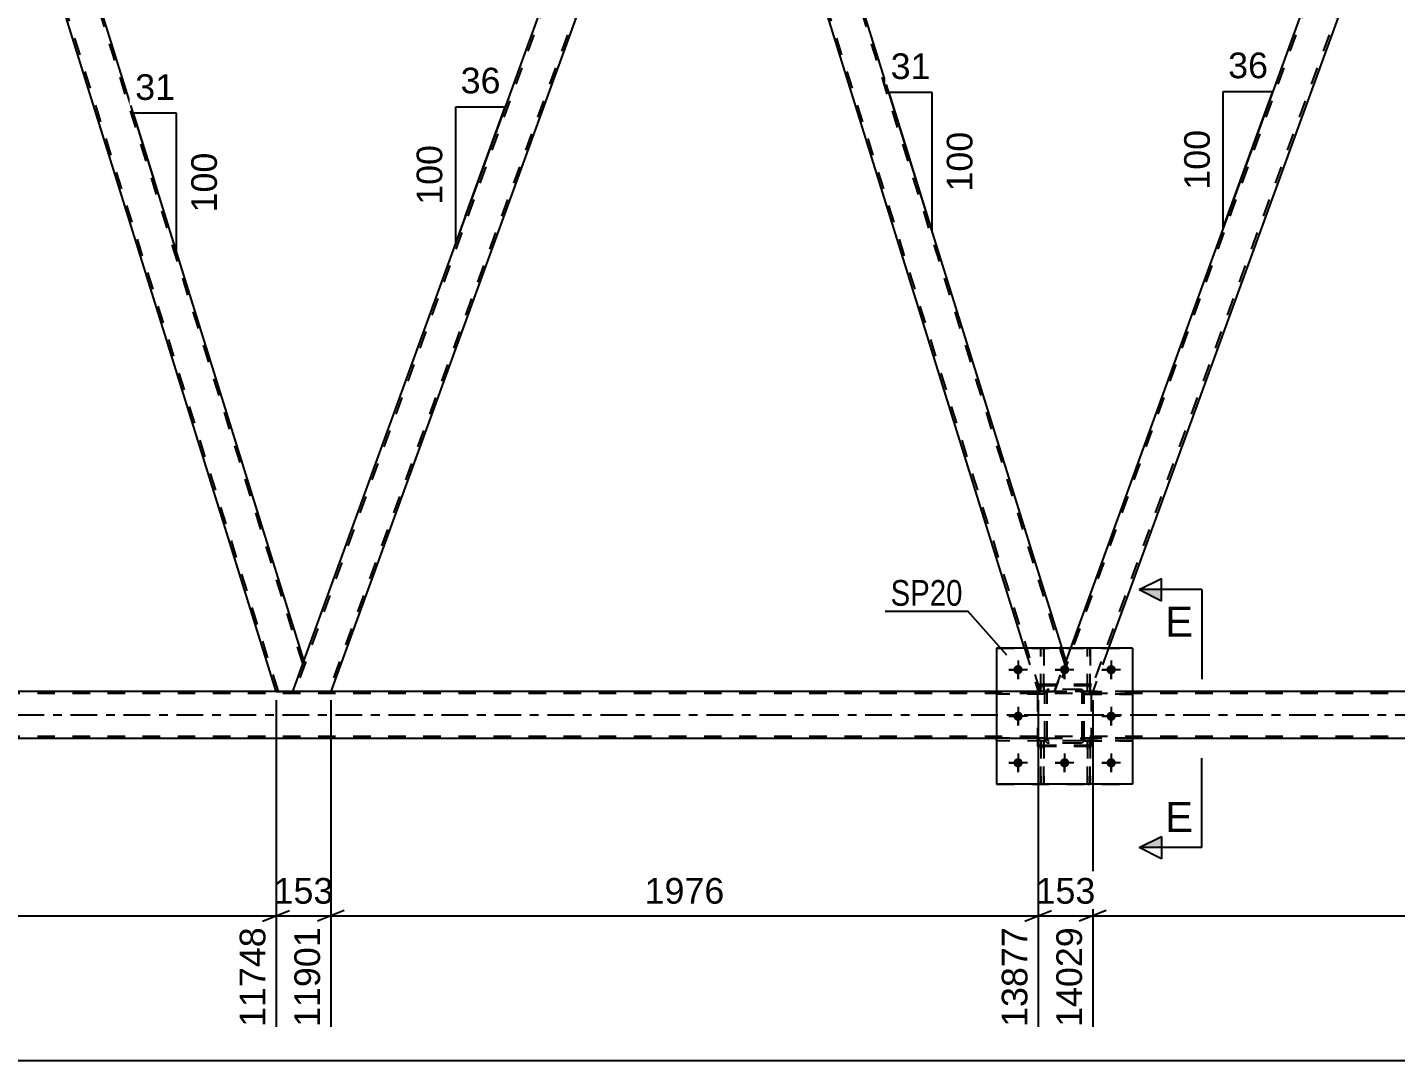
# Model space of a CAD drawing. Header units: millimetres. Extents: x -116 to 725, y -402 to 192.
# Drawn here: x 366.3 to 519.2, y -164.5 to -49.1 of the extents above; entities that cross this region are included whole.
import ezdxf

# ---------------------------------------------------------------- set-up
doc = ezdxf.new("R2010")
doc.units = ezdxf.units.MM
doc.linetypes.add('DXK_LINE_DOT2', pattern=[3.9198, 1.9599, -1.9599])
doc.linetypes.add('DXK_LINE_DOT3', pattern=[5.9187, 2.979, -0.9799, 0.9799, -0.9799])
doc.styles.add('Arial', font='ARIAL.TTF', dxfattribs={"height": 0.2})
doc.styles.add('Arial Narrow', font='ARIALN.TTF', dxfattribs={"height": 0.2})

# ---------------------------------------------------------------- blocks, each defined once
blk = doc.blocks.new('Part-200057545-4898 - 4561')
at = {"color": 7, "linetype": 'DXK_LINE_DOT2'}
for p, q in [((484.38, -128.75), (484.38, -128.43)), ((484.38, -128.43), (489.78, -128.43)), ((489.78, -128.75), (484.38, -128.75)), ((484.98, -128.75), (484.98, -128.43)), ((489.78, -128.43), (489.78, -128.75))]:
    blk.add_line(p, q, dxfattribs=at)
blk = doc.blocks.new('Part-200057545-4970 - 4561')
at = {"color": 7, "linetype": 'DXK_LINE_DOT2'}
for p, q in [((489.78, -123.23), (484.38, -123.23)), ((484.38, -123.23), (484.38, -123.55)), ((484.38, -123.55), (489.78, -123.55)), ((484.98, -123.55), (484.98, -123.23)), ((489.78, -123.55), (489.78, -123.23))]:
    blk.add_line(p, q, dxfattribs=at)
blk = doc.blocks.new('Part-200057545-4909 - 4561')
at = {"color": 2, "linetype": 'Continuous'}
for p, q in [((484.73, -118.4), (484.73, -118.39)), ((485.05, -118.39), (484.73, -118.39)), ((485.05, -118.4), (485.05, -118.39))]:
    blk.add_line(p, q, dxfattribs=at)
at = {"color": 7, "linetype": 'DXK_LINE_DOT2'}
for p, q in [((484.73, -123.24), (484.73, -118.4)), ((485.05, -123.24), (485.05, -118.4)), ((484.73, -122.64), (485.05, -122.64)), ((485.05, -123.24), (484.73, -123.24))]:
    blk.add_line(p, q, dxfattribs=at)
blk = doc.blocks.new('Part-200057545-4897 - 4561')
at = {"color": 7, "linetype": 'DXK_LINE_DOT2'}
for p, q in [((484.38, -123.55), (484.38, -123.23)), ((484.38, -123.23), (489.78, -123.23)), ((489.78, -123.55), (484.38, -123.55)), ((484.98, -123.55), (484.98, -123.23)), ((489.78, -123.23), (489.78, -123.55))]:
    blk.add_line(p, q, dxfattribs=at)
blk = doc.blocks.new('Part-200057545-4896 - 4561')
at = {"color": 2, "linetype": 'Continuous'}
for p, q in [((489.78, -118.4), (474.58, -118.4)), ((474.58, -118.4), (474.58, -133.6)), ((489.78, -118.4), (489.78, -133.6)), ((489.78, -133.6), (474.58, -133.6))]:
    blk.add_line(p, q, dxfattribs=at)
blk = doc.blocks.new('Part-200057545-4906 - 4561')
at = {"color": 7, "linetype": 'DXK_LINE_DOT2'}
for p, q in [((479.98, -128.43), (474.58, -128.43)), ((474.58, -128.75), (474.58, -128.43)), ((479.98, -128.75), (474.58, -128.75)), ((479.38, -128.75), (479.38, -128.43)), ((479.98, -128.43), (479.98, -128.75))]:
    blk.add_line(p, q, dxfattribs=at)
blk = doc.blocks.new('Part-200057545-4791 - 4561')
at = {"color": 7, "linetype": 'DXK_LINE_DOT2'}
for p, q in [((479.53, -133.59), (479.53, -128.76)), ((479.53, -128.76), (479.85, -128.76)), ((479.53, -129.36), (479.85, -129.36)), ((479.85, -128.76), (479.85, -133.59)), ((479.85, -133.59), (479.53, -133.59))]:
    blk.add_line(p, q, dxfattribs=at)
blk = doc.blocks.new('Part-200057545-4930 - 4561')
at = {"color": 7, "linetype": 'DXK_LINE_DOT2'}
for p, q in [((635.92, -123.46), (-43.18, -123.46)), ((489.78, -123.22), (474.58, -123.22)), ((635.92, -128.26), (-43.18, -128.26)), ((489.78, -128.5), (474.58, -128.5))]:
    blk.add_line(p, q, dxfattribs=at)
at = {"color": 2, "linetype": 'Continuous'}
for p, q in [((474.58, -123.22), (234.37, -123.22)), ((635.92, -123.22), (489.78, -123.22)), ((474.58, -128.5), (234.37, -128.5)), ((635.92, -128.5), (489.78, -128.5))]:
    blk.add_line(p, q, dxfattribs=at)
at = {"color": 7, "linetype": 'DXK_LINE_DOT3'}
blk.add_line((-43.18, -125.86), (635.92, -125.86), dxfattribs=at)
blk = doc.blocks.new('Part-200057545-4812 - 4561')
at = {"color": 7, "linetype": 'DXK_LINE_DOT2'}
for p, q in [((484.73, -133.59), (484.73, -128.76)), ((484.73, -128.76), (485.05, -128.76)), ((484.73, -129.36), (485.05, -129.36)), ((485.05, -128.76), (485.05, -133.59)), ((485.05, -133.59), (484.73, -133.59))]:
    blk.add_line(p, q, dxfattribs=at)
blk = doc.blocks.new('Part-200057545-4815 - 4561')
at = {"color": 7, "linetype": 'DXK_LINE_DOT2'}
for p, q in [((479.53, -123.24), (479.53, -118.39)), ((479.53, -118.39), (479.85, -118.39)), ((479.85, -118.39), (479.85, -123.24)), ((479.53, -122.64), (479.85, -122.64)), ((479.85, -123.24), (479.53, -123.24))]:
    blk.add_line(p, q, dxfattribs=at)
blk = doc.blocks.new('Part-200057545-4818 - 4561')
at = {"color": 7, "linetype": 'DXK_LINE_DOT2'}
for p, q in [((484.73, -123.24), (484.73, -118.39)), ((484.73, -118.39), (485.05, -118.39)), ((485.05, -118.39), (485.05, -123.24)), ((484.73, -122.64), (485.05, -122.64)), ((485.05, -123.24), (484.73, -123.24))]:
    blk.add_line(p, q, dxfattribs=at)
blk = doc.blocks.new('Part-200057545-4819 - 4561')
at = {"color": 7, "linetype": 'DXK_LINE_DOT2'}
for p, q in [((479.98, -128.43), (474.58, -128.43)), ((474.58, -128.43), (474.58, -128.75)), ((479.98, -128.75), (474.58, -128.75)), ((479.38, -128.75), (479.38, -128.43)), ((479.98, -128.75), (479.98, -128.43))]:
    blk.add_line(p, q, dxfattribs=at)
blk = doc.blocks.new('Part-200057545-4831 - 4561')
at = {"color": 7, "linetype": 'DXK_LINE_DOT2'}
for p, q in [((479.98, -123.48), (480.02, -123.29)), ((480.02, -123.29), (479.98, -123.48)), ((479.98, -128.52), (479.98, -123.48)), ((480.22, -123.48), (480.24, -123.38)), ((480.22, -128.52), (480.22, -123.48)), ((480.24, -123.38), (480.29, -123.31)), ((480.27, -123.03), (480.46, -123)), ((480.46, -123), (480.27, -123.03)), ((480.29, -123.31), (480.37, -123.25)), ((480.37, -123.25), (480.46, -123.24)), ((483.9, -123), (480.46, -123)), ((480.46, -123.24), (483.9, -123.24)), ((483.9, -123), (484.08, -123.03)), ((484.08, -123.03), (483.9, -123)), ((483.9, -123.24), (483.99, -123.25)), ((483.99, -123.25), (484.07, -123.31)), ((484.07, -123.31), (484.12, -123.38)), ((484.12, -123.38), (484.14, -123.48)), ((484.14, -128.52), (484.14, -123.48)), ((484.34, -123.29), (484.38, -123.48)), ((484.38, -123.48), (484.34, -123.29)), ((484.38, -128.52), (484.38, -123.48)), ((480.02, -128.7), (479.98, -128.52)), ((479.98, -128.52), (480.02, -128.7)), ((480.24, -128.61), (480.22, -128.52)), ((480.29, -128.69), (480.24, -128.61)), ((480.46, -129), (480.27, -128.96)), ((480.27, -128.96), (480.46, -129)), ((480.37, -128.74), (480.29, -128.69)), ((480.46, -128.76), (480.37, -128.74)), ((483.9, -128.76), (480.46, -128.76)), ((483.9, -129), (480.46, -129)), ((483.99, -128.74), (483.9, -128.76)), ((484.08, -128.96), (483.9, -129)), ((483.9, -129), (484.08, -128.96)), ((484.07, -128.69), (483.99, -128.74)), ((484.12, -128.61), (484.07, -128.69)), ((484.14, -128.52), (484.12, -128.61)), ((484.38, -128.52), (484.34, -128.7)), ((484.34, -128.7), (484.38, -128.52))]:
    blk.add_line(p, q, dxfattribs=at)
at = {"color": 7, "linetype": 'DXK_LINE_DOT3'}
blk.add_line((482.18, -126), (482.18, -126), dxfattribs=at)
at = {"color": 7, "linetype": 'DXK_LINE_DOT2'}
for centre, start, end in [((480.46, -123.48), 112.5, 157.5), ((480.46, -123.48), 112.5, 157.5), ((483.9, -123.48), 22.5, 67.5), ((483.9, -123.48), 22.5, 67.5), ((480.46, -128.52), 202.5, 247.5), ((480.46, -128.52), 202.5, 247.5), ((483.9, -128.52), 292.5, 337.5), ((483.9, -128.52), 292.5, 337.5)]:
    blk.add_arc(centre, 0.48, start, end, dxfattribs=at)
blk = doc.blocks.new('Part-200057545-4832 - 4561')
at = {"color": 7, "linetype": 'DXK_LINE_DOT2'}
for p, q in [((485.18, -122.46), (479.18, -122.46)), ((479.18, -129.26), (479.18, -122.46)), ((485.18, -129.26), (485.18, -122.46)), ((485.18, -129.26), (479.18, -129.26))]:
    blk.add_line(p, q, dxfattribs=at)
blk = doc.blocks.new('Part-200057545-4890 - 4561')
at = {"color": 2, "linetype": 'Continuous'}
for p, q in [((359.17, -2), (357.62, -6.25)), ((360.49, -2), (359.17, -2)), ((397.19, -119.75), (360.49, -2)), ((394.08, -123.22), (357.62, -6.25)), ((396.92, -120.49), (395.93, -123.22)), ((397.19, -119.75), (396.92, -120.49))]:
    blk.add_line(p, q, dxfattribs=at)
at = {"color": 7, "linetype": 'DXK_LINE_DOT2'}
for p, q in [((397.06, -120.12), (360.24, -2)), ((394.34, -123.22), (357.76, -5.88)), ((397.17, -119.81), (396.92, -120.49)), ((394.08, -123.22), (395.93, -123.22))]:
    blk.add_line(p, q, dxfattribs=at)
blk = doc.blocks.new('Part-200057545-4833 - 4561')
at = {"color": 7, "linetype": 'DXK_LINE_DOT2'}
for p, q in [((485.18, -122.59), (479.18, -122.59)), ((479.18, -129.39), (479.18, -122.59)), ((485.18, -129.39), (485.18, -122.59)), ((485.18, -129.39), (479.18, -129.39))]:
    blk.add_line(p, q, dxfattribs=at)
blk = doc.blocks.new('Part-200057545-4834 - 4561')
at = {"color": 7, "linetype": 'DXK_LINE_DOT2'}
for p, q in [((479.98, -123.48), (480.02, -123.29)), ((480.02, -123.29), (479.98, -123.48)), ((479.98, -128.52), (479.98, -123.48)), ((480.22, -123.48), (480.24, -123.38)), ((480.22, -128.52), (480.22, -123.48)), ((480.24, -123.38), (480.29, -123.31)), ((480.27, -123.03), (480.46, -123)), ((480.46, -123), (480.27, -123.03)), ((480.29, -123.31), (480.37, -123.25)), ((480.37, -123.25), (480.46, -123.24)), ((483.9, -123), (480.46, -123)), ((480.46, -123.24), (483.9, -123.24)), ((483.9, -123), (484.08, -123.03)), ((484.08, -123.03), (483.9, -123)), ((483.9, -123.24), (483.99, -123.25)), ((483.99, -123.25), (484.07, -123.31)), ((484.07, -123.31), (484.12, -123.38)), ((484.12, -123.38), (484.14, -123.48)), ((484.14, -128.52), (484.14, -123.48)), ((484.34, -123.29), (484.38, -123.48)), ((484.38, -123.48), (484.34, -123.29)), ((484.38, -128.52), (484.38, -123.48)), ((480.02, -128.7), (479.98, -128.52)), ((479.98, -128.52), (480.02, -128.7)), ((480.24, -128.61), (480.22, -128.52)), ((480.29, -128.69), (480.24, -128.61)), ((480.46, -129), (480.27, -128.96)), ((480.27, -128.96), (480.46, -129)), ((480.37, -128.74), (480.29, -128.69)), ((480.46, -128.76), (480.37, -128.74)), ((483.9, -128.76), (480.46, -128.76)), ((483.9, -129), (480.46, -129)), ((483.99, -128.74), (483.9, -128.76)), ((484.08, -128.96), (483.9, -129)), ((483.9, -129), (484.08, -128.96)), ((484.07, -128.69), (483.99, -128.74)), ((484.12, -128.61), (484.07, -128.69)), ((484.14, -128.52), (484.12, -128.61)), ((484.38, -128.52), (484.34, -128.7)), ((484.34, -128.7), (484.38, -128.52))]:
    blk.add_line(p, q, dxfattribs=at)
at = {"color": 7, "linetype": 'DXK_LINE_DOT3'}
blk.add_line((482.18, -126), (482.18, -126), dxfattribs=at)
at = {"color": 7, "linetype": 'DXK_LINE_DOT2'}
for centre, start, end in [((480.46, -123.48), 112.5, 157.5), ((480.46, -123.48), 112.5, 157.5), ((483.9, -123.48), 22.5, 67.5), ((483.9, -123.48), 22.5, 67.5), ((480.46, -128.52), 202.5, 247.5), ((480.46, -128.52), 202.5, 247.5), ((483.9, -128.52), 292.5, 337.5), ((483.9, -128.52), 292.5, 337.5)]:
    blk.add_arc(centre, 0.48, start, end, dxfattribs=at)
blk = doc.blocks.new('Bolt-200057545-4852 - 4561')
at = {"color": 1, "linetype": 'Continuous'}
for p, q in [((476.98, -119.76), (476.98, -120.45)), ((482.18, -119.76), (482.18, -120.45)), ((487.38, -119.76), (487.38, -120.45)), ((475.94, -120.8), (476.63, -120.8)), ((476.98, -121.84), (476.98, -121.14)), ((478.02, -120.8), (477.33, -120.8)), ((481.14, -120.8), (481.83, -120.8)), ((482.18, -121.84), (482.18, -121.14)), ((483.22, -120.8), (482.53, -120.8)), ((486.34, -120.8), (487.03, -120.8)), ((487.38, -121.84), (487.38, -121.14)), ((488.42, -120.8), (487.73, -120.8)), ((476.98, -124.96), (476.98, -125.65)), ((487.38, -124.96), (487.38, -125.65)), ((475.94, -126), (476.63, -126)), ((476.98, -127.04), (476.98, -126.34)), ((478.02, -126), (477.33, -126)), ((486.34, -126), (487.03, -126)), ((487.38, -127.04), (487.38, -126.34)), ((488.42, -126), (487.73, -126)), ((475.94, -131.2), (476.63, -131.2)), ((476.98, -130.16), (476.98, -130.85)), ((478.02, -131.2), (477.33, -131.2)), ((481.14, -131.2), (481.83, -131.2)), ((482.18, -130.16), (482.18, -130.85)), ((483.22, -131.2), (482.53, -131.2)), ((486.34, -131.2), (487.03, -131.2)), ((487.38, -130.16), (487.38, -130.85)), ((488.42, -131.2), (487.73, -131.2)), ((476.98, -132.24), (476.98, -131.54)), ((482.18, -132.24), (482.18, -131.54)), ((487.38, -132.24), (487.38, -131.54))]:
    blk.add_line(p, q, dxfattribs=at)
blk = doc.blocks.new('Bolt-200057545-4853 - 4561')
at = {"linetype": 'Continuous'}
for points in [[(477.5, -120.8, -1), (476.46, -120.8, -1)], [(482.7, -120.8, -1), (481.66, -120.8, -1)], [(487.9, -120.8, -1), (486.86, -120.8, -1)], [(477.5, -126, -1), (476.46, -126, -1)], [(487.9, -126, -1), (486.86, -126, -1)], [(477.5, -131.2, -1), (476.46, -131.2, -1)], [(482.7, -131.2, -1), (481.66, -131.2, -1)], [(487.9, -131.2, -1), (486.86, -131.2, -1)]]:
    blk.add_hatch(color=1, dxfattribs=at).paths.add_polyline_path(points)
at = {"color": 1, "linetype": 'Continuous'}
for p, q in [((476.98, -119.76), (476.98, -121.84)), ((482.18, -119.76), (482.18, -121.84)), ((487.38, -119.76), (487.38, -121.84)), ((478.02, -120.8), (475.94, -120.8)), ((483.22, -120.8), (481.14, -120.8)), ((488.42, -120.8), (486.34, -120.8)), ((476.98, -124.96), (476.98, -127.04)), ((487.38, -124.96), (487.38, -127.04)), ((478.02, -126), (475.94, -126)), ((488.42, -126), (486.34, -126)), ((478.02, -131.2), (475.94, -131.2)), ((476.98, -130.16), (476.98, -132.24)), ((483.22, -131.2), (481.14, -131.2)), ((482.18, -130.16), (482.18, -132.24)), ((488.42, -131.2), (486.34, -131.2)), ((487.38, -130.16), (487.38, -132.24))]:
    blk.add_line(p, q, dxfattribs=at)
blk = doc.blocks.new('Part-200057545-4891 - 4561')
at = {"color": 7, "linetype": 'DXK_LINE_DOT2'}
for p, q in [((474.58, -118.4), (489.78, -118.4)), ((474.58, -118.4), (474.58, -133.6)), ((489.78, -118.4), (489.78, -133.6)), ((474.58, -133.6), (489.78, -133.6))]:
    blk.add_line(p, q, dxfattribs=at)
blk = doc.blocks.new('Part-200057545-4899 - 4561')
at = {"color": 7, "linetype": 'DXK_LINE_DOT2'}
for p, q in [((479.98, -123.23), (474.58, -123.23)), ((474.58, -123.55), (474.58, -123.23)), ((479.98, -123.55), (474.58, -123.55)), ((479.38, -123.55), (479.38, -123.23)), ((479.98, -123.23), (479.98, -123.55))]:
    blk.add_line(p, q, dxfattribs=at)
blk = doc.blocks.new('Part-200057545-4912 - 4561')
at = {"color": 2, "linetype": 'Continuous'}
for p, q in [((479.53, -118.4), (479.53, -118.39)), ((479.85, -118.39), (479.53, -118.39)), ((479.85, -118.4), (479.85, -118.39))]:
    blk.add_line(p, q, dxfattribs=at)
at = {"color": 7, "linetype": 'DXK_LINE_DOT2'}
for p, q in [((479.53, -123.24), (479.53, -118.4)), ((479.85, -123.24), (479.85, -118.4)), ((479.53, -122.64), (479.85, -122.64)), ((479.85, -123.24), (479.53, -123.24))]:
    blk.add_line(p, q, dxfattribs=at)
blk = doc.blocks.new('Part-200057545-4915 - 4561')
at = {"color": 7, "linetype": 'DXK_LINE_DOT2'}
for p, q in [((485.05, -128.76), (484.73, -128.76)), ((484.73, -128.76), (484.73, -133.59)), ((484.73, -129.36), (485.05, -129.36)), ((485.05, -133.59), (485.05, -128.76)), ((484.73, -133.59), (485.05, -133.59))]:
    blk.add_line(p, q, dxfattribs=at)
blk = doc.blocks.new('Part-200057545-4971 - 4561')
at = {"color": 7, "linetype": 'DXK_LINE_DOT2'}
for p, q in [((489.78, -128.43), (484.38, -128.43)), ((484.38, -128.43), (484.38, -128.75)), ((484.38, -128.75), (489.78, -128.75)), ((484.98, -128.75), (484.98, -128.43)), ((489.78, -128.75), (489.78, -128.43))]:
    blk.add_line(p, q, dxfattribs=at)
blk = doc.blocks.new('Part-200057545-4972 - 4561')
at = {"color": 7, "linetype": 'DXK_LINE_DOT2'}
for p, q in [((479.98, -123.23), (474.58, -123.23)), ((474.58, -123.23), (474.58, -123.55)), ((479.98, -123.55), (474.58, -123.55)), ((479.38, -123.55), (479.38, -123.23)), ((479.98, -123.55), (479.98, -123.23))]:
    blk.add_line(p, q, dxfattribs=at)
blk = doc.blocks.new('Part-200057545-4981 - 4561')
at = {"color": 2, "linetype": 'Continuous'}
for p, q in [((444.31, -2), (442.76, -6.25)), ((445.62, -2), (444.31, -2)), ((481.9, -118.4), (445.62, -2)), ((477.71, -118.4), (442.76, -6.25))]:
    blk.add_line(p, q, dxfattribs=at)
at = {"color": 7, "linetype": 'DXK_LINE_DOT2'}
for p, q in [((482.19, -120.12), (445.37, -2)), ((479.47, -123.22), (442.89, -5.88)), ((477.71, -118.4), (479.22, -123.22)), ((482.33, -119.75), (481.9, -118.4)), ((481.06, -123.22), (482.33, -119.75)), ((479.22, -123.22), (481.06, -123.22))]:
    blk.add_line(p, q, dxfattribs=at)
blk = doc.blocks.new('Part-200057545-5019 - 4561')
at = {"color": 7, "linetype": 'DXK_LINE_DOT2'}
for p, q in [((525.44, -2), (481.32, -123.22)), ((529.18, -2), (485.06, -123.22)), ((529.44, -2), (527.89, -6.25)), ((482.82, -118.4), (481.06, -123.22)), ((487.08, -118.4), (485.32, -123.22)), ((485.32, -123.22), (481.06, -123.22))]:
    blk.add_line(p, q, dxfattribs=at)
at = {"color": 2, "linetype": 'Continuous'}
for p, q in [((525.18, -2), (482.82, -118.4)), ((525.18, -2), (529.44, -2)), ((527.89, -6.25), (487.08, -118.4))]:
    blk.add_line(p, q, dxfattribs=at)
blk = doc.blocks.new('Part-200057545-5034 - 4561')
at = {"color": 7, "linetype": 'DXK_LINE_DOT2'}
for p, q in [((440.3, -2), (396.18, -123.22)), ((444.05, -2), (399.93, -123.22)), ((444.31, -2), (442.76, -6.25)), ((397.19, -119.75), (395.93, -123.22)), ((400.19, -123.22), (395.93, -123.22))]:
    blk.add_line(p, q, dxfattribs=at)
at = {"color": 2, "linetype": 'Continuous'}
for p, q in [((440.05, -2), (397.19, -119.75)), ((440.05, -2), (444.31, -2)), ((442.76, -6.25), (400.19, -123.22))]:
    blk.add_line(p, q, dxfattribs=at)
blk = doc.blocks.new('Part-200057545-5062 - 4561')
at = {"color": 7, "linetype": 'DXK_LINE_DOT2'}
for p, q in [((479.85, -128.76), (479.53, -128.76)), ((479.53, -128.76), (479.53, -133.59)), ((479.53, -129.36), (479.85, -129.36)), ((479.85, -133.59), (479.85, -128.76)), ((479.53, -133.59), (479.85, -133.59))]:
    blk.add_line(p, q, dxfattribs=at)
blk = doc.blocks.new('StraightDimension-200057545-5122 - 4561')
at = {"color": 7, "linetype": 'Continuous'}
blk.add_line((-57.88, -164.46), (682.14, -164.46), dxfattribs=at)
blk = doc.blocks.new('StraightDimension-200057545-15771 - 4561')
at = {"color": 7, "linetype": 'Continuous'}
for p, q in [((394.08, -124.22), (394.08, -160.7)), ((400.19, -124.22), (400.19, -160.7)), ((392.58, -148.88), (395.58, -147.68)), ((401.69, -147.68), (398.69, -148.88)), ((394.08, -148.28), (400.19, -148.28))]:
    blk.add_line(p, q, dxfattribs=at)
at = {"color": 0}
blk.add_wipeout([(401.07, -147.53), (401.07, -143.33), (393.2, -143.33), (393.2, -147.53)], dxfattribs=at)
at = {"color": 0, "linetype": 'Continuous'}
blk.add_wipeout([(399.59, -148.98), (395.39, -148.98), (395.39, -161.3), (399.59, -161.3)], dxfattribs=at)
at = {"color": 3, "style": 'Arial'}
blk.add_text('153', height=2.865, dxfattribs=at).set_placement((393.8, -146.93))
at = {"color": 3, "linetype": 'Continuous', "style": 'Arial'}
blk.add_text('11901', height=2.865, rotation=90.0002, dxfattribs=at).set_placement((398.99, -160.7))
blk = doc.blocks.new('AngleDimension-200057545-6471 - 4561')
at = {"color": 7, "linetype": 'Continuous'}
for p, q in [((499.9, -56.24), (505.44, -56.24)), ((499.9, -71.46), (505.44, -56.24)), ((499.9, -71.46), (499.9, -56.24)), ((501.07, -68.24), (505.44, -56.24))]:
    blk.add_line(p, q, dxfattribs=at)
at = {"color": 0}
for points in [[(505.49, -55.34), (505.49, -51.14), (499.85, -51.14), (499.85, -55.34)], [(499, -59.92), (494.8, -59.92), (494.8, -67.79), (499, -67.79)]]:
    blk.add_wipeout(points, dxfattribs=at)
at = {"color": 3, "style": 'Arial'}
blk.add_text('36', height=2.865, dxfattribs=at).set_placement((500.45, -54.74))
blk.add_text('100', height=2.865, rotation=90.0002, dxfattribs=at).set_placement((498.4, -67.19))
blk = doc.blocks.new('AngleDimension-200057545-6443 - 4561')
at = {"color": 7, "linetype": 'Continuous'}
for p, q in [((414.15, -57.93), (419.69, -57.93)), ((414.15, -73.16), (419.69, -57.93)), ((414.15, -73.16), (414.15, -57.93)), ((415.26, -70.12), (419.69, -57.93))]:
    blk.add_line(p, q, dxfattribs=at)
at = {"color": 0}
for points in [[(419.74, -57.03), (419.74, -52.83), (414.1, -52.83), (414.1, -57.03)], [(413.25, -61.61), (409.05, -61.61), (409.05, -69.48), (413.25, -69.48)]]:
    blk.add_wipeout(points, dxfattribs=at)
at = {"color": 3, "style": 'Arial'}
blk.add_text('36', height=2.865, dxfattribs=at).set_placement((414.7, -56.43))
blk.add_text('100', height=2.865, rotation=90.0002, dxfattribs=at).set_placement((412.65, -68.88))
blk = doc.blocks.new('AngleDimension-200057545-6429 - 4561')
at = {"color": 7, "linetype": 'Continuous'}
for p, q in [((380.49, -66.16), (378.15, -58.66)), ((382.97, -58.66), (378.15, -58.66)), ((382.97, -74.13), (378.15, -58.66)), ((382.97, -74.13), (382.97, -58.66))]:
    blk.add_line(p, q, dxfattribs=at)
at = {"color": 0}
for points in [[(383.38, -57.76), (383.38, -53.56), (377.74, -53.56), (377.74, -57.76)], [(388.07, -62.46), (383.87, -62.46), (383.87, -70.33), (388.07, -70.33)]]:
    blk.add_wipeout(points, dxfattribs=at)
at = {"color": 3, "style": 'Arial'}
blk.add_text('31', height=2.865, dxfattribs=at).set_placement((378.34, -57.16))
blk.add_text('100', height=2.865, rotation=90.0002, dxfattribs=at).set_placement((387.47, -69.73))
blk = doc.blocks.new('StraightDimension-200057545-15768 - 4561')
at = {"color": 7, "linetype": 'Continuous'}
for p, q in [((485.32, -124.22), (485.32, -160.7)), ((564.35, -124.22), (564.35, -160.7)), ((486.82, -147.68), (483.82, -148.88)), ((562.85, -148.88), (565.85, -147.68)), ((485.32, -148.28), (564.35, -148.28))]:
    blk.add_line(p, q, dxfattribs=at)
at = {"color": 0}
blk.add_wipeout([(529.88, -147.53), (529.88, -143.33), (519.79, -143.33), (519.79, -147.53)], dxfattribs=at)
at = {"color": 0, "linetype": 'Continuous'}
blk.add_wipeout([(563.75, -148.98), (559.55, -148.98), (559.55, -161.3), (563.75, -161.3)], dxfattribs=at)
at = {"color": 3, "style": 'Arial'}
blk.add_text('1976', height=2.865, dxfattribs=at).set_placement((520.39, -146.93))
at = {"color": 3, "linetype": 'Continuous', "style": 'Arial'}
blk.add_text('16005', height=2.865, rotation=90.0002, dxfattribs=at).set_placement((563.15, -160.7))
blk = doc.blocks.new('StraightDimension-200057545-15769 - 4561')
at = {"color": 7, "linetype": 'Continuous'}
for p, q in [((479.22, -124.22), (479.22, -160.7)), ((485.32, -124.22), (485.32, -160.7)), ((477.72, -148.88), (480.72, -147.68)), ((486.82, -147.68), (483.82, -148.88)), ((479.22, -148.28), (485.32, -148.28))]:
    blk.add_line(p, q, dxfattribs=at)
at = {"color": 0}
blk.add_wipeout([(486.2, -147.53), (486.2, -143.33), (478.33, -143.33), (478.33, -147.53)], dxfattribs=at)
at = {"color": 0, "linetype": 'Continuous'}
blk.add_wipeout([(484.72, -148.98), (480.52, -148.98), (480.52, -161.3), (484.72, -161.3)], dxfattribs=at)
at = {"color": 3, "style": 'Arial'}
blk.add_text('153', height=2.865, dxfattribs=at).set_placement((478.93, -146.93))
at = {"color": 3, "linetype": 'Continuous', "style": 'Arial'}
blk.add_text('14029', height=2.865, rotation=90.0002, dxfattribs=at).set_placement((484.12, -160.7))
blk = doc.blocks.new('AngleDimension-200057545-6457 - 4561')
at = {"color": 7, "linetype": 'Continuous'}
for p, q in [((464.91, -63.87), (462.56, -56.33)), ((467.38, -56.33), (462.56, -56.33)), ((467.38, -71.79), (462.56, -56.33)), ((467.38, -71.79), (467.38, -56.33))]:
    blk.add_line(p, q, dxfattribs=at)
at = {"color": 0}
for points in [[(467.79, -55.43), (467.79, -51.23), (462.14, -51.23), (462.14, -55.43)], [(472.48, -60.12), (468.28, -60.12), (468.28, -68), (472.48, -68)]]:
    blk.add_wipeout(points, dxfattribs=at)
at = {"color": 3, "style": 'Arial'}
blk.add_text('31', height=2.865, dxfattribs=at).set_placement((462.74, -54.83))
blk.add_text('100', height=2.865, rotation=90.0002, dxfattribs=at).set_placement((471.88, -67.4))
blk = doc.blocks.new('StraightDimension-200057545-15770 - 4561')
at = {"color": 7, "linetype": 'Continuous'}
for p, q in [((400.19, -124.22), (400.19, -160.7)), ((479.22, -124.22), (479.22, -160.7)), ((401.69, -147.68), (398.69, -148.88)), ((477.72, -148.88), (480.72, -147.68)), ((400.19, -148.28), (479.22, -148.28))]:
    blk.add_line(p, q, dxfattribs=at)
at = {"color": 0}
blk.add_wipeout([(444.75, -147.53), (444.75, -143.33), (434.65, -143.33), (434.65, -147.53)], dxfattribs=at)
at = {"color": 0, "linetype": 'Continuous'}
blk.add_wipeout([(478.62, -148.98), (474.42, -148.98), (474.42, -161.3), (478.62, -161.3)], dxfattribs=at)
at = {"color": 3, "style": 'Arial'}
blk.add_text('1976', height=2.865, dxfattribs=at).set_placement((435.25, -146.93))
at = {"color": 3, "linetype": 'Continuous', "style": 'Arial'}
blk.add_text('13877', height=2.865, rotation=90.0002, dxfattribs=at).set_placement((478.02, -160.7))
blk = doc.blocks.new('StraightDimension-200057545-15772 - 4561')
at = {"color": 7, "linetype": 'Continuous'}
for p, q in [((315.05, -124.22), (315.05, -158.48)), ((394.08, -124.22), (394.08, -160.7)), ((316.55, -147.68), (313.55, -148.88)), ((392.58, -148.88), (395.58, -147.68)), ((315.05, -148.28), (394.08, -148.28))]:
    blk.add_line(p, q, dxfattribs=at)
at = {"color": 0}
blk.add_wipeout([(359.61, -147.53), (359.61, -143.33), (349.52, -143.33), (349.52, -147.53)], dxfattribs=at)
at = {"color": 0, "linetype": 'Continuous'}
blk.add_wipeout([(393.48, -148.98), (389.28, -148.98), (389.28, -161.3), (393.48, -161.3)], dxfattribs=at)
at = {"color": 3, "style": 'Arial'}
blk.add_text('1976', height=2.865, dxfattribs=at).set_placement((350.12, -146.93))
at = {"color": 3, "linetype": 'Continuous', "style": 'Arial'}
blk.add_text('11748', height=2.865, rotation=90.0002, dxfattribs=at).set_placement((392.88, -160.7))
blk = doc.blocks.new('Mark-200057545-4892 - 4561')
at = {"color": 0}
blk.add_wipeout([(470.78, -113.65), (470.78, -110.65), (462.74, -110.65), (462.74, -113.65)], dxfattribs=at)
blk.add_wipeout([(470.78, -113.65), (470.78, -110.65), (462.74, -110.65), (462.74, -113.65)], dxfattribs=at)
at = {"color": 30, "linetype": 'Continuous'}
for p in [(462.14, -114.25), (475.73, -119.19)]:
    blk.add_line(p, (471.38, -114.25), dxfattribs=at)
at = {"color": 3, "style": 'Arial Narrow'}
blk.add_text('SP20', height=2.863, dxfattribs=at).set_placement((462.74, -113.65))
blk = doc.blocks.new('SectionMark-200057545-6518 - 4561')
at = {"color": 6, "linetype": 'Continuous'}
for p, q in [((490.52, -111.86), (493.02, -110.61)), ((497.52, -111.86), (490.52, -111.86)), ((497.52, -111.86), (497.52, -121.86)), ((497.52, -140.67), (497.52, -130.67)), ((497.52, -140.67), (490.52, -140.67)), ((493.02, -141.92), (490.52, -140.67))]:
    blk.add_line(p, q, dxfattribs=at)
at = {"color": 0, "linetype": 'Continuous'}
for points in [[(496.52, -117.11), (496.52, -113.61), (493.41, -113.61), (493.41, -117.11)], [(496.52, -138.92), (496.52, -135.42), (493.41, -135.42), (493.41, -138.92)]]:
    blk.add_wipeout(points, dxfattribs=at)
at = {"linetype": 'Continuous'}
for points in [[(493.02, -111.86), (493.02, -113.11), (490.52, -111.86)], [(493.02, -139.42), (493.02, -140.67), (490.52, -140.67)]]:
    blk.add_hatch(color=6, dxfattribs=at).paths.add_polyline_path(points)
at = {"color": 6, "linetype": 'Continuous'}
for p, q in [((493.02, -113.11), (493.02, -110.61)), ((490.52, -111.86), (493.02, -113.11)), ((490.52, -140.67), (493.02, -139.42)), ((493.02, -139.42), (493.02, -141.92))]:
    blk.add_line(p, q, dxfattribs=at)
at = {"color": 3, "linetype": 'Continuous', "style": 'Arial'}
for p in [(493.41, -117.11), (493.41, -138.92)]:
    blk.add_text('E', height=3.34, dxfattribs=at).set_placement(p)

msp = doc.modelspace()

# ---------------------------------------------------------------- block references
for name in ['Part-200057545-4890 - 4561', 'Part-200057545-5034 - 4561', 'Part-200057545-4981 - 4561', 'Part-200057545-5019 - 4561', 'Part-200057545-4896 - 4561', 'Part-200057545-4891 - 4561', 'Part-200057545-4815 - 4561', 'Part-200057545-4912 - 4561', 'Part-200057545-4909 - 4561', 'Part-200057545-4818 - 4561', 'Bolt-200057545-4852 - 4561', 'Bolt-200057545-4853 - 4561', 'Part-200057545-4930 - 4561', 'Part-200057545-4899 - 4561', 'Part-200057545-4972 - 4561', 'Part-200057545-4832 - 4561', 'Part-200057545-4833 - 4561', 'Part-200057545-4831 - 4561', 'Part-200057545-4834 - 4561', 'Part-200057545-4970 - 4561', 'Part-200057545-4897 - 4561', 'Part-200057545-4906 - 4561', 'Part-200057545-4819 - 4561', 'Part-200057545-4791 - 4561', 'Part-200057545-5062 - 4561', 'Part-200057545-4898 - 4561', 'Part-200057545-4971 - 4561', 'Part-200057545-4812 - 4561', 'Part-200057545-4915 - 4561']:
    msp.add_blockref(name, (0, 0))

# ---------------------------------------------------------------- next in the draw order: block references
msp.add_blockref('StraightDimension-200057545-5122 - 4561', (0, 0))

# ---------------------------------------------------------------- next in the draw order: block references
for name in ['AngleDimension-200057545-6457 - 4561', 'AngleDimension-200057545-6471 - 4561', 'AngleDimension-200057545-6443 - 4561', 'AngleDimension-200057545-6429 - 4561', 'Mark-200057545-4892 - 4561', 'StraightDimension-200057545-15771 - 4561', 'StraightDimension-200057545-15768 - 4561']:
    msp.add_blockref(name, (0, 0))

# ---------------------------------------------------------------- next in the draw order: block references
for name in ['SectionMark-200057545-6518 - 4561', 'StraightDimension-200057545-15772 - 4561', 'StraightDimension-200057545-15769 - 4561']:
    msp.add_blockref(name, (0, 0))

# ---------------------------------------------------------------- next in the draw order: block references
msp.add_blockref('StraightDimension-200057545-15770 - 4561', (0, 0))

doc.saveas('drawing.dxf')
